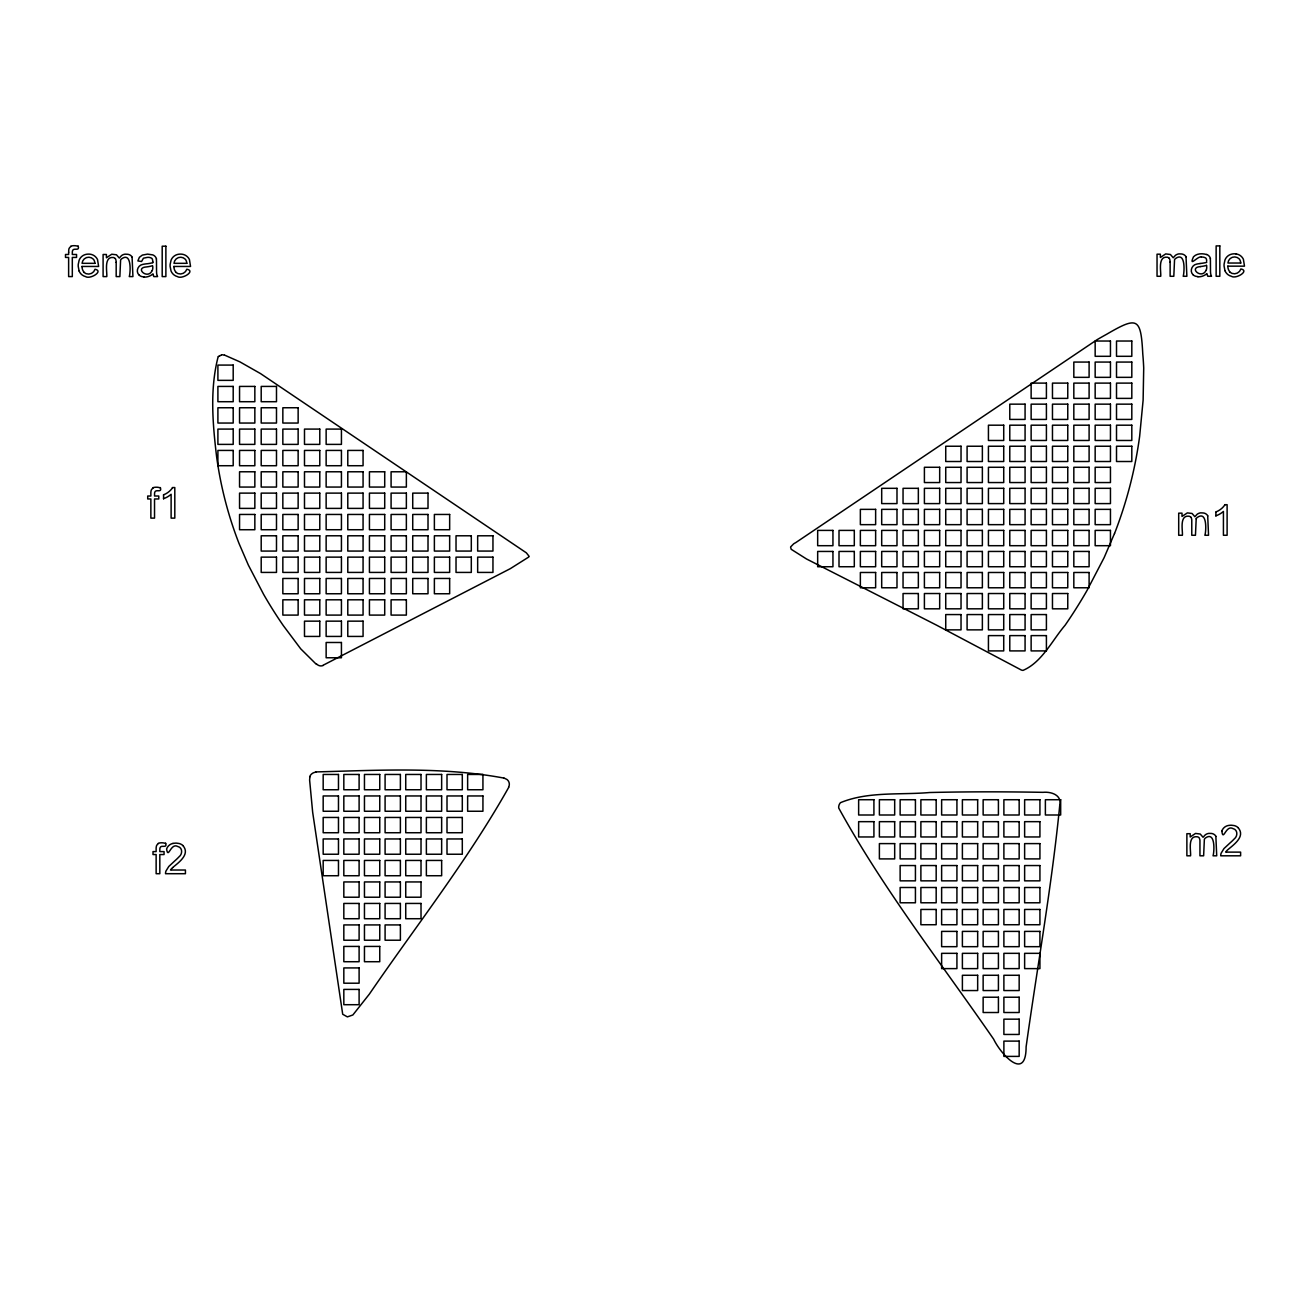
<?xml version="1.0" encoding="UTF-8"?>
<svg xmlns="http://www.w3.org/2000/svg" width="1310" height="1310" viewBox="0 0 1310 1310"><rect width="100%" height="100%" fill="white"/><g stroke="black" fill="none" stroke-linecap="round" stroke-linejoin="round"><path stroke-width="1.5" d="M152.795 261.738L152.779 262.589M78.174 246.034C79.975 251.897 73.393 247.05 72.492 250.865A6.681 6.681 0 0 0 72.328 252.502L72.312 254.484L76.553 254.484L76.553 257.431L72.312 257.431L72.312 276.59L68.628 276.59L68.628 257.431L65.5 257.431L65.5 254.484L68.628 254.484L68.628 252.159M160.393 487.566C162.211 493.461 155.628 488.548 154.711 492.396A6.681 6.681 0 0 0 154.547 494.034L154.531 496.015L158.772 496.015L158.772 498.963L154.531 498.963L154.531 518.121L150.863 518.121L150.863 498.963L147.719 498.963L147.719 496.015L150.863 496.015L150.863 493.69A11.02 11.02 0 0 1 151.223 490.202A4.847 4.847 0 0 1 153.139 488.073M165.682 843.149C167.5 849.044 160.917 844.131 160 847.979A6.681 6.681 0 0 0 159.836 849.617L159.82 851.598L164.061 851.598L164.061 854.546L159.82 854.546L159.82 873.704L156.136 873.704L156.136 854.546L153.008 854.546L153.008 851.598L156.136 851.598L156.136 849.273A11.02 11.02 0 0 1 156.512 845.785A4.847 4.847 0 0 1 158.412 843.656M1221.886 831.13C1223.147 842.101 1225.898 824.579 1232.89 828.575C1237.917 829.59 1237.885 836.255 1234.249 838.924A62.012 62.012 0 0 1 1230.008 842.969L1223.966 848.585L1221.149 853.187A6.943 6.943 0 0 0 1220.74 855.807L1240.619 855.807L1240.619 852.122L1225.669 852.122A13.919 13.919 0 0 1 1227.863 849.682C1233.856 844.606 1245.794 836.353 1238.081 827.658M218.099 356.893C209.747 389.348 212.662 423.572 216.576 456.437A380.309 380.309 0 0 0 239.026 543.47L248.343 565.052L263.556 594.249A440.209 440.209 0 0 0 283.287 625.574L300.727 648.843L316.447 664.432M1114.499 533.514L1104.133 557.634L1087.136 590.27A491.987 491.987 0 0 1 1065.079 625.279C1052.257 640.213 1041.941 662.336 1023.044 670.376A5.355 5.355 0 0 1 1021.243 669.983L936.453 625.099L806.534 558.993L791.174 549.283L790.569 546.99L793.696 543.797A18.7 18.7 0 0 1 795.596 542.717L1097.06 339.699A411.438 411.438 0 0 1 1106.59 334.296C1137.784 316.07 1140.879 317.724 1142.778 353.962A304.788 304.788 0 0 1 1143.712 368.028L1143.122 400.139L1139.651 436.246A425.062 425.062 0 0 1 1114.532 533.53M528.863 556.947L510.343 568.638L323.079 665.267M1196.194 518.776L1195.457 535.266L1191.772 535.266L1191.772 521.053A6.763 6.763 0 0 0 1190.986 517.286M508.788 787.228C467.998 859.786 416.236 925.597 369.322 994.159L352.865 1014.972L347.396 1016.887L342.712 1014.267L312.664 812.265L309.619 780.072A17.357 17.357 0 0 1 310.061 776.895M152.156 270.548C147.768 280.193 134.128 267.748 146.458 266.929A34.715 34.715 0 0 0 152.549 265.701L152.779 266.88A8.973 8.973 0 0 1 152.255 270.581M1206.101 270.253C1201.728 279.865 1188.055 267.486 1200.402 266.618M172.658 867.564C178.668 862.504 190.589 854.235 182.876 845.556M219.654 355.747L221.243 355.141M1206.477 265.34L1206.723 266.585A8.973 8.973 0 0 1 1206.199 270.286M315.906 771.917C378.148 770.329 442.371 766.514 503.957 778.091M172.953 843.444L174.901 843.165A15.573 15.573 0 0 1 176.49 843.132L178.979 843.476A8.597 8.597 0 0 1 182.892 845.539M1200.009 263.572L1198.486 263.769A19.437 19.437 0 0 0 1196.669 264.112C1191.789 264.833 1189.267 271.563 1193.23 274.904M1201.352 256.956C1197.799 255.777 1188.547 267.911 1193.476 256.825C1196.751 253.321 1202.367 253.256 1206.674 254.566M1240.816 263.032L1227.928 263.032A6.615 6.615 0 0 1 1239.342 259.003A7.287 7.287 0 0 1 1240.701 263.032M94.975 263.326L82.072 263.326A6.615 6.615 0 0 1 93.501 259.315A7.287 7.287 0 0 1 94.86 263.326M186.871 263.326L173.984 263.326A6.615 6.615 0 0 1 185.398 259.315A7.287 7.287 0 0 1 186.757 263.326M1227.748 266.159L1244.484 266.159L1243.403 259.364A9.317 9.317 0 0 0 1242.027 257.169A9.481 9.481 0 0 0 1236.034 253.911M81.891 266.454L98.627 266.454L97.546 259.675A9.317 9.317 0 0 0 96.17 257.481A9.481 9.481 0 0 0 90.177 254.206L89.113 254.124A13.116 13.116 0 0 0 87.442 254.173L86.378 254.304A9.628 9.628 0 0 0 81.073 257.153A9.694 9.694 0 0 0 79.124 260.297L78.256 264.374A19.666 19.666 0 0 0 78.223 266.372L79.108 270.957M173.804 266.454L190.54 266.454L189.459 259.675A9.317 9.317 0 0 0 188.083 257.481A9.481 9.481 0 0 0 182.09 254.206L181.026 254.124A13.116 13.116 0 0 0 179.355 254.173L178.275 254.304A9.628 9.628 0 0 0 172.986 257.153A9.694 9.694 0 0 0 171.037 260.297L170.153 264.374A19.666 19.666 0 0 0 170.12 266.372L171.02 270.957A9.383 9.383 0 0 0 177.309 276.557C182.057 279.767 196.123 270.924 186.822 269.221A6.894 6.894 0 0 1 175.655 272.234M172.429 487.549L174.803 487.549L174.803 518.121L171.119 518.121L171.119 494.296A23.564 23.564 0 0 1 163.537 498.701M1224.735 504.694L1227.11 504.694L1227.11 535.266L1223.425 535.266L1223.425 511.44A23.564 23.564 0 0 1 1215.844 515.845M1197.946 276.623L1195.965 276.312A6.599 6.599 0 0 1 1193.213 274.92M144.002 276.934L142.02 276.623A6.599 6.599 0 0 1 139.269 275.215M1236.018 253.927L1234.97 253.829A13.116 13.116 0 0 0 1233.299 253.862L1232.219 254.009A9.628 9.628 0 0 0 1226.93 256.858A9.694 9.694 0 0 0 1224.981 260.002L1224.097 264.08A19.666 19.666 0 0 0 1224.064 266.077L1224.965 270.662M224.567 355.108L239.877 361.855L260.559 373.612L526.342 552.82L529.027 556.193M139.286 275.198C135.307 271.858 137.845 265.144 142.724 264.423A19.437 19.437 0 0 1 144.559 264.08L146.065 263.867A39.677 39.677 0 0 0 152.811 262.688M1186.041 256.956L1186.876 276.279L1183.192 276.279C1184.256 273.43 1186.123 250.718 1175.348 258.659A4.356 4.356 0 0 0 1174.546 259.806L1173.809 276.279L1170.125 276.279L1170.125 262.082M1207.705 515.927L1208.54 535.266L1204.856 535.266C1206.101 532.384 1207.673 509.705 1197.013 517.646A4.356 4.356 0 0 0 1196.194 518.776M1215.876 836.468L1216.712 855.807L1213.027 855.807C1214.223 852.908 1215.86 830.262 1205.184 838.187A4.356 4.356 0 0 0 1204.365 839.333L1203.628 855.807L1199.944 855.807L1199.944 841.593A6.763 6.763 0 0 0 1199.158 837.827A3.16 3.16 0 0 0 1196.996 836.762C1187.286 835.583 1191.117 851.729 1190.561 855.807L1186.876 855.807L1186.876 833.7L1190.184 833.7L1190.184 837.008L1195.522 833.438L1200.238 834.028L1203.055 837.27L1205.249 834.879A7.385 7.385 0 0 1 1208.868 833.389L1211.439 833.455A5.895 5.895 0 0 1 1215.991 836.402M132.097 257.251L132.932 276.59L129.248 276.59C130.41 273.741 132.13 251.012 121.404 258.971A4.356 4.356 0 0 0 120.602 260.101L119.865 276.59L116.181 276.59L116.181 262.377M1215.876 512.325L1215.876 515.943M163.57 495.18L163.57 498.799M1221.788 831.097A8.613 8.613 0 0 1 1228.141 825.513L1230.09 825.267A15.573 15.573 0 0 1 1231.695 825.251L1234.167 825.578A8.597 8.597 0 0 1 1238.097 827.642M1186.156 256.891A5.895 5.895 0 0 0 1181.604 253.976L1179.033 253.878A7.385 7.385 0 0 0 1175.414 255.352L1173.236 257.759L1170.419 254.5L1165.703 253.911L1160.365 257.481L1160.365 254.189L1157.041 254.189L1157.041 276.279L1160.726 276.279C1161.266 272.185 1157.467 256.105 1167.177 257.202A3.16 3.16 0 0 1 1169.24 258.348M1169.322 258.299A6.763 6.763 0 0 1 1170.01 262.065M1197.946 276.836A12.871 12.871 0 0 0 1206.952 273.561A7.09 7.09 0 0 0 1207.836 276.295L1211.537 276.279A9.154 9.154 0 0 1 1210.686 273.741A7.614 7.614 0 0 1 1210.604 273.151A31.473 31.473 0 0 1 1210.489 271.219L1210.424 261.001A17.095 17.095 0 0 0 1210.26 258.725M1206.739 262.377A39.677 39.677 0 0 1 1200.009 263.474M1206.608 261.312A4.405 4.405 0 0 0 1205.822 258.086A7.041 7.041 0 0 0 1201.368 257.087M1206.723 254.451A6.173 6.173 0 0 1 1210.473 258.659M1206.494 265.406A34.715 34.715 0 0 1 1200.402 266.552M1229.599 271.94A6.894 6.894 0 0 0 1240.881 268.959C1249.937 270.712 1235.952 279.472 1231.269 276.246A9.383 9.383 0 0 1 1224.932 270.679M1229.746 271.743A8.482 8.482 0 0 1 1227.863 266.159M158.297 843.247A12.396 12.396 0 0 1 165.584 843.427M172.953 843.411A8.613 8.613 0 0 0 166.599 848.978C168.22 859.851 170.627 842.477 177.701 846.473C182.712 847.472 182.696 854.136 179.044 856.805A62.012 62.012 0 0 1 174.82 860.866L168.777 866.483L165.961 871.068A6.943 6.943 0 0 0 165.535 873.704L185.43 873.704L185.43 870.02L170.48 870.02A13.919 13.919 0 0 1 172.674 867.58M68.71 252.159A11.02 11.02 0 0 1 69.004 248.687A4.847 4.847 0 0 1 70.904 246.542M70.789 246.133A12.396 12.396 0 0 1 78.076 246.313M83.742 272.234A6.894 6.894 0 0 0 95.04 269.254C104.096 271.023 90.112 279.767 85.412 276.541A9.383 9.383 0 0 1 79.075 270.974M83.906 272.038A8.482 8.482 0 0 1 82.022 266.454M132.212 257.186A5.895 5.895 0 0 0 127.659 254.287L125.089 254.173A7.385 7.385 0 0 0 121.47 255.647L119.292 258.054L116.475 254.795L111.759 254.222L106.421 257.792L106.421 254.484L103.097 254.484L103.097 276.59L106.781 276.59C107.322 272.48 103.523 256.4 113.233 257.513A3.16 3.16 0 0 1 115.296 258.643M115.395 258.61A6.763 6.763 0 0 1 116.066 262.36M144.002 277.13A12.871 12.871 0 0 0 153.008 273.856A7.09 7.09 0 0 0 153.892 276.606L157.593 276.59A9.154 9.154 0 0 1 156.742 274.052A7.614 7.614 0 0 1 156.66 273.462A31.473 31.473 0 0 1 156.545 271.53L156.48 261.296A17.095 17.095 0 0 0 156.316 259.02M152.664 261.607A4.405 4.405 0 0 0 151.878 258.381A7.041 7.041 0 0 0 147.424 257.382L143.445 258.185L141.562 261.492L137.877 260.936L139.384 257.317L142.332 255.106L147.539 254.124L152.73 254.877A6.173 6.173 0 0 1 156.529 258.971M175.802 272.038A8.482 8.482 0 0 1 173.919 266.454M1224.915 504.808A18.864 18.864 0 0 1 1215.745 511.997M1207.804 515.862A5.895 5.895 0 0 0 1203.251 512.963L1200.68 512.849A7.385 7.385 0 0 0 1197.078 514.322L1194.884 516.73L1192.067 513.471L1187.351 512.898L1182.013 516.451L1182.013 513.16L1178.705 513.16L1178.705 535.266L1182.39 535.266C1182.914 531.156 1179.131 515.076 1188.825 516.189A3.16 3.16 0 0 1 1190.888 517.319M172.609 487.664A18.864 18.864 0 0 1 163.439 494.852M153.008 487.664A12.396 12.396 0 0 1 160.295 487.844M508.608 787.146A6.042 6.042 0 0 0 507.199 779.646L506.757 779.417A14.23 14.23 0 0 0 503.941 778.124M309.635 776.732A7.418 7.418 0 0 1 315.923 772.147M323.144 665.513A5.731 5.731 0 0 1 316.791 664.121M218.344 356.5A2.26 2.26 0 0 1 219.671 355.976M221.619 354.83A4.519 4.519 0 0 1 224.436 355.337M1059.741 805.355C1051.766 886.215 1037.323 966.403 1026.107 1046.87C1026.074 1082.207 1000.824 1054.222 993.651 1039.19C941.022 962.981 883.366 889.277 838.728 808.041A6.583 6.583 0 0 1 838.957 805.421L839.153 804.848A7.418 7.418 0 0 1 840.463 802.686C868.186 791.207 900.183 795.105 929.658 792.517C967.419 791.633 1005.196 791.666 1042.94 792.337C1051.079 791.518 1062.148 794.924 1059.741 805.355M1219.823 245.903L1216.138 245.903L1216.138 276.279L1219.823 276.279L1219.823 245.903M165.879 246.198L162.194 246.198L162.194 276.59L165.879 276.59L165.879 246.198M1110.454 341.026L1095.16 341.026L1095.16 356.304L1110.454 356.304L1110.454 341.026M1131.807 341.026L1116.513 341.026L1116.513 356.304L1131.807 356.304L1131.807 341.026M1089.101 362.068L1073.823 362.068L1073.823 377.345L1089.101 377.345L1089.101 362.068M1110.454 362.068L1095.16 362.068L1095.16 377.345L1110.454 377.345L1110.454 362.068M1131.807 362.068L1116.513 362.068L1116.513 377.345L1131.807 377.345L1131.807 362.068M233.196 365.081L217.902 365.081L217.902 380.358L233.196 380.358L233.196 365.081M1046.412 383.11L1031.134 383.11L1031.134 398.387L1046.412 398.387L1046.412 383.11M1067.765 383.11L1052.47 383.11L1052.47 398.387L1067.765 398.387L1067.765 383.11M1089.101 383.11L1073.823 383.11L1073.823 398.387L1089.101 398.387L1089.101 383.11M1110.454 383.11L1095.16 383.11L1095.16 398.387L1110.454 398.387L1110.454 383.11M1131.807 383.11L1116.513 383.11L1116.513 398.387L1131.807 398.387L1131.807 383.11M233.196 386.417L217.902 386.417L217.902 401.712L233.196 401.712L233.196 386.417M254.844 386.417L239.55 386.417L239.55 401.712L254.844 401.712L254.844 386.417M276.492 386.417L261.198 386.417L261.198 401.712L276.492 401.712L276.492 386.417M1025.075 404.151L1009.781 404.151L1009.781 419.429L1025.075 419.429L1025.075 404.151M1046.412 404.151L1031.134 404.151L1031.134 419.429L1046.412 419.429L1046.412 404.151M1067.765 404.151L1052.47 404.151L1052.47 419.429L1067.765 419.429L1067.765 404.151M1089.101 404.151L1073.823 404.151L1073.823 419.429L1089.101 419.429L1089.101 404.151M1110.454 404.151L1095.16 404.151L1095.16 419.429L1110.454 419.429L1110.454 404.151M1131.807 404.151L1116.513 404.151L1116.513 419.429L1131.807 419.429L1131.807 404.151M233.196 407.754L217.902 407.754L217.902 423.048L233.196 423.048L233.196 407.754M254.844 407.754L239.55 407.754L239.55 423.048L254.844 423.048L254.844 407.754M276.492 407.754L261.198 407.754L261.198 423.048L276.492 423.048L276.492 407.754M298.14 407.754L282.845 407.754L282.845 423.048L298.14 423.048L298.14 407.754M1003.722 425.193L988.428 425.193L988.428 440.471L1003.722 440.471L1003.722 425.193M1025.075 425.193L1009.781 425.193L1009.781 440.471L1025.075 440.471L1025.075 425.193M1046.412 425.193L1031.134 425.193L1031.134 440.471L1046.412 440.471L1046.412 425.193M1067.765 425.193L1052.47 425.193L1052.47 440.471L1067.765 440.471L1067.765 425.193M1089.101 425.193L1073.823 425.193L1073.823 440.471L1089.101 440.471L1089.101 425.193M1110.454 425.193L1095.16 425.193L1095.16 440.471L1110.454 440.471L1110.454 425.193M1131.807 425.193L1116.513 425.193L1116.513 440.471L1131.807 440.471L1131.807 425.193M233.196 429.091L217.902 429.091L217.902 444.385L233.196 444.385L233.196 429.091M254.844 429.091L239.55 429.091L239.55 444.385L254.844 444.385L254.844 429.091M276.492 429.091L261.198 429.091L261.198 444.385L276.492 444.385L276.492 429.091M298.14 429.091L282.845 429.091L282.845 444.385L298.14 444.385L298.14 429.091M319.787 429.091L304.493 429.091L304.493 444.385L319.787 444.385L319.787 429.091M341.435 429.091L326.141 429.091L326.141 444.385L341.435 444.385L341.435 429.091M961.032 446.235L945.738 446.235L945.738 461.513L961.032 461.513L961.032 446.235M982.369 446.235L967.091 446.235L967.091 461.513L982.369 461.513L982.369 446.235M1003.722 446.235L988.428 446.235L988.428 461.513L1003.722 461.513L1003.722 446.235M1025.075 446.235L1009.781 446.235L1009.781 461.513L1025.075 461.513L1025.075 446.235M1046.412 446.235L1031.134 446.235L1031.134 461.513L1046.412 461.513L1046.412 446.235M1067.765 446.235L1052.47 446.235L1052.47 461.513L1067.765 461.513L1067.765 446.235M1089.101 446.235L1073.823 446.235L1073.823 461.513L1089.101 461.513L1089.101 446.235M1110.454 446.235L1095.16 446.235L1095.16 461.513L1110.454 461.513L1110.454 446.235M1131.807 446.235L1116.513 446.235L1116.513 461.513L1131.807 461.513L1131.807 446.235M233.196 450.427L217.902 450.427L217.902 465.721L233.196 465.721L233.196 450.427M254.844 450.427L239.55 450.427L239.55 465.721L254.844 465.721L254.844 450.427M276.492 450.427L261.198 450.427L261.198 465.721L276.492 465.721L276.492 450.427M298.14 450.427L282.845 450.427L282.845 465.721L298.14 465.721L298.14 450.427M319.787 450.427L304.493 450.427L304.493 465.721L319.787 465.721L319.787 450.427M341.435 450.427L326.141 450.427L326.141 465.721L341.435 465.721L341.435 450.427M363.066 450.427L347.789 450.427L347.789 465.721L363.066 465.721L363.066 450.427M939.679 467.277L924.401 467.277L924.401 482.555L939.679 482.555L939.679 467.277M961.032 467.277L945.738 467.277L945.738 482.555L961.032 482.555L961.032 467.277M982.369 467.277L967.091 467.277L967.091 482.555L982.369 482.555L982.369 467.277M1003.722 467.277L988.428 467.277L988.428 482.555L1003.722 482.555L1003.722 467.277M1025.075 467.277L1009.781 467.277L1009.781 482.555L1025.075 482.555L1025.075 467.277M1046.412 467.277L1031.134 467.277L1031.134 482.555L1046.412 482.555L1046.412 467.277M1067.765 467.277L1052.47 467.277L1052.47 482.555L1067.765 482.555L1067.765 467.277M1089.101 467.277L1073.823 467.277L1073.823 482.555L1089.101 482.555L1089.101 467.277M1110.454 467.277L1095.16 467.277L1095.16 482.555L1110.454 482.555L1110.454 467.277M254.844 471.78L239.55 471.78L239.55 487.058L254.844 487.058L254.844 471.78M276.492 471.78L261.198 471.78L261.198 487.058L276.492 487.058L276.492 471.78M298.14 471.78L282.845 471.78L282.845 487.058L298.14 487.058L298.14 471.78M319.787 471.78L304.493 471.78L304.493 487.058L319.787 487.058L319.787 471.78M341.435 471.78L326.141 471.78L326.141 487.058L341.435 487.058L341.435 471.78M363.066 471.78L347.789 471.78L347.789 487.058L363.066 487.058L363.066 471.78M384.714 471.78L369.436 471.78L369.436 487.058L384.714 487.058L384.714 471.78M406.362 471.78L391.084 471.78L391.084 487.058L406.362 487.058L406.362 471.78M896.99 488.319L881.696 488.319L881.696 503.597L896.99 503.597L896.99 488.319M918.343 488.319L903.048 488.319L903.048 503.597L918.343 503.597L918.343 488.319M939.679 488.319L924.401 488.319L924.401 503.597L939.679 503.597L939.679 488.319M961.032 488.319L945.738 488.319L945.738 503.597L961.032 503.597L961.032 488.319M982.369 488.319L967.091 488.319L967.091 503.597L982.369 503.597L982.369 488.319M1003.722 488.319L988.428 488.319L988.428 503.597L1003.722 503.597L1003.722 488.319M1025.075 488.319L1009.781 488.319L1009.781 503.597L1025.075 503.597L1025.075 488.319M1046.412 488.319L1031.134 488.319L1031.134 503.597L1046.412 503.597L1046.412 488.319M1067.765 488.319L1052.47 488.319L1052.47 503.597L1067.765 503.597L1067.765 488.319M1089.101 488.319L1073.823 488.319L1073.823 503.597L1089.101 503.597L1089.101 488.319M1110.454 488.319L1095.16 488.319L1095.16 503.597L1110.454 503.597L1110.454 488.319M254.844 493.117L239.55 493.117L239.55 508.395L254.844 508.395L254.844 493.117M276.492 493.117L261.198 493.117L261.198 508.395L276.492 508.395L276.492 493.117M298.14 493.117L282.845 493.117L282.845 508.395L298.14 508.395L298.14 493.117M319.787 493.117L304.493 493.117L304.493 508.395L319.787 508.395L319.787 493.117M341.435 493.117L326.141 493.117L326.141 508.395L341.435 508.395L341.435 493.117M363.066 493.117L347.789 493.117L347.789 508.395L363.066 508.395L363.066 493.117M384.714 493.117L369.436 493.117L369.436 508.395L384.714 508.395L384.714 493.117M406.362 493.117L391.084 493.117L391.084 508.395L406.362 508.395L406.362 493.117M428.01 493.117L412.732 493.117L412.732 508.395L428.01 508.395L428.01 493.117M875.637 509.361L860.359 509.361L860.359 524.655L875.637 524.655L875.637 509.361M896.99 509.361L881.696 509.361L881.696 524.655L896.99 524.655L896.99 509.361M918.343 509.361L903.048 509.361L903.048 524.655L918.343 524.655L918.343 509.361M939.679 509.361L924.401 509.361L924.401 524.655L939.679 524.655L939.679 509.361M961.032 509.361L945.738 509.361L945.738 524.655L961.032 524.655L961.032 509.361M982.369 509.361L967.091 509.361L967.091 524.655L982.369 524.655L982.369 509.361M1003.722 509.361L988.428 509.361L988.428 524.655L1003.722 524.655L1003.722 509.361M1025.075 509.361L1009.781 509.361L1009.781 524.655L1025.075 524.655L1025.075 509.361M1046.412 509.361L1031.134 509.361L1031.134 524.655L1046.412 524.655L1046.412 509.361M1067.765 509.361L1052.47 509.361L1052.47 524.655L1067.765 524.655L1067.765 509.361M1089.101 509.361L1073.823 509.361L1073.823 524.655L1089.101 524.655L1089.101 509.361M1110.454 509.361L1095.16 509.361L1095.16 524.655L1110.454 524.655L1110.454 509.361M254.844 514.453L239.55 514.453L239.55 529.731L254.844 529.731L254.844 514.453M276.492 514.453L261.198 514.453L261.198 529.731L276.492 529.731L276.492 514.453M298.14 514.453L282.845 514.453L282.845 529.731L298.14 529.731L298.14 514.453M319.787 514.453L304.493 514.453L304.493 529.731L319.787 529.731L319.787 514.453M341.435 514.453L326.141 514.453L326.141 529.731L341.435 529.731L341.435 514.453M363.066 514.453L347.789 514.453L347.789 529.731L363.066 529.731L363.066 514.453M384.714 514.453L369.436 514.453L369.436 529.731L384.714 529.731L384.714 514.453M406.362 514.453L391.084 514.453L391.084 529.731L406.362 529.731L406.362 514.453M428.01 514.453L412.732 514.453L412.732 529.731L428.01 529.731L428.01 514.453M449.658 514.453L434.38 514.453L434.38 529.731L449.658 529.731L449.658 514.453M832.947 530.403L817.669 530.403L817.669 545.697L832.947 545.697L832.947 530.403M854.3 530.403L839.006 530.403L839.006 545.697L854.3 545.697L854.3 530.403M875.637 530.403L860.359 530.403L860.359 545.697L875.637 545.697L875.637 530.403M896.99 530.403L881.696 530.403L881.696 545.697L896.99 545.697L896.99 530.403M918.343 530.403L903.048 530.403L903.048 545.697L918.343 545.697L918.343 530.403M939.679 530.403L924.401 530.403L924.401 545.697L939.679 545.697L939.679 530.403M961.032 530.403L945.738 530.403L945.738 545.697L961.032 545.697L961.032 530.403M982.369 530.403L967.091 530.403L967.091 545.697L982.369 545.697L982.369 530.403M1003.722 530.403L988.428 530.403L988.428 545.697L1003.722 545.697L1003.722 530.403M1025.075 530.403L1009.781 530.403L1009.781 545.697L1025.075 545.697L1025.075 530.403M1046.412 530.403L1031.134 530.403L1031.134 545.697L1046.412 545.697L1046.412 530.403M1067.765 530.403L1052.47 530.403L1052.47 545.697L1067.765 545.697L1067.765 530.403M1089.101 530.403L1073.823 530.403L1073.823 545.697L1089.101 545.697L1089.101 530.403M1110.454 530.403L1095.16 530.403L1095.16 545.697L1110.454 545.697L1110.454 530.403M276.492 535.79L261.198 535.79L261.198 551.068L276.492 551.068L276.492 535.79M298.14 535.79L282.845 535.79L282.845 551.068L298.14 551.068L298.14 535.79M319.787 535.79L304.493 535.79L304.493 551.068L319.787 551.068L319.787 535.79M341.435 535.79L326.141 535.79L326.141 551.068L341.435 551.068L341.435 535.79M363.066 535.79L347.789 535.79L347.789 551.068L363.066 551.068L363.066 535.79M384.714 535.79L369.436 535.79L369.436 551.068L384.714 551.068L384.714 535.79M406.362 535.79L391.084 535.79L391.084 551.068L406.362 551.068L406.362 535.79M428.01 535.79L412.732 535.79L412.732 551.068L428.01 551.068L428.01 535.79M449.658 535.79L434.38 535.79L434.38 551.068L449.658 551.068L449.658 535.79M471.305 535.79L456.027 535.79L456.027 551.068L471.305 551.068L471.305 535.79M492.953 535.79L477.659 535.79L477.659 551.068L492.953 551.068L492.953 535.79M832.947 551.444L817.669 551.444L817.669 566.739L832.947 566.739L832.947 551.444M854.3 551.444L839.006 551.444L839.006 566.739L854.3 566.739L854.3 551.444M875.637 551.444L860.359 551.444L860.359 566.739L875.637 566.739L875.637 551.444M896.99 551.444L881.696 551.444L881.696 566.739L896.99 566.739L896.99 551.444M918.343 551.444L903.048 551.444L903.048 566.739L918.343 566.739L918.343 551.444M939.679 551.444L924.401 551.444L924.401 566.739L939.679 566.739L939.679 551.444M961.032 551.444L945.738 551.444L945.738 566.739L961.032 566.739L961.032 551.444M982.369 551.444L967.091 551.444L967.091 566.739L982.369 566.739L982.369 551.444M1003.722 551.444L988.428 551.444L988.428 566.739L1003.722 566.739L1003.722 551.444M1025.075 551.444L1009.781 551.444L1009.781 566.739L1025.075 566.739L1025.075 551.444M1046.412 551.444L1031.134 551.444L1031.134 566.739L1046.412 566.739L1046.412 551.444M1067.765 551.444L1052.47 551.444L1052.47 566.739L1067.765 566.739L1067.765 551.444M1089.101 551.444L1073.823 551.444L1073.823 566.739L1089.101 566.739L1089.101 551.444M276.492 557.127L261.198 557.127L261.198 572.421L276.492 572.421L276.492 557.127M298.14 557.127L282.845 557.127L282.845 572.421L298.14 572.421L298.14 557.127M319.787 557.127L304.493 557.127L304.493 572.421L319.787 572.421L319.787 557.127M341.435 557.127L326.141 557.127L326.141 572.421L341.435 572.421L341.435 557.127M363.066 557.127L347.789 557.127L347.789 572.421L363.066 572.421L363.066 557.127M384.714 557.127L369.436 557.127L369.436 572.421L384.714 572.421L384.714 557.127M406.362 557.127L391.084 557.127L391.084 572.421L406.362 572.421L406.362 557.127M428.01 557.127L412.732 557.127L412.732 572.421L428.01 572.421L428.01 557.127M449.658 557.127L434.38 557.127L434.38 572.421L449.658 572.421L449.658 557.127M471.305 557.127L456.027 557.127L456.027 572.421L471.305 572.421L471.305 557.127M492.953 557.127L477.659 557.127L477.659 572.421L492.953 572.421L492.953 557.127M875.637 572.486L860.359 572.486L860.359 587.781L875.637 587.781L875.637 572.486M896.99 572.486L881.696 572.486L881.696 587.781L896.99 587.781L896.99 572.486M918.343 572.486L903.048 572.486L903.048 587.781L918.343 587.781L918.343 572.486M939.679 572.486L924.401 572.486L924.401 587.781L939.679 587.781L939.679 572.486M961.032 572.486L945.738 572.486L945.738 587.781L961.032 587.781L961.032 572.486M982.369 572.486L967.091 572.486L967.091 587.781L982.369 587.781L982.369 572.486M1003.722 572.486L988.428 572.486L988.428 587.781L1003.722 587.781L1003.722 572.486M1025.075 572.486L1009.781 572.486L1009.781 587.781L1025.075 587.781L1025.075 572.486M1046.412 572.486L1031.134 572.486L1031.134 587.781L1046.412 587.781L1046.412 572.486M1067.765 572.486L1052.47 572.486L1052.47 587.781L1067.765 587.781L1067.765 572.486M1089.101 572.486L1073.823 572.486L1073.823 587.781L1089.101 587.781L1089.101 572.486M298.14 578.463L282.845 578.463L282.845 593.758L298.14 593.758L298.14 578.463M319.787 578.463L304.493 578.463L304.493 593.758L319.787 593.758L319.787 578.463M341.435 578.463L326.141 578.463L326.141 593.758L341.435 593.758L341.435 578.463M363.066 578.463L347.789 578.463L347.789 593.758L363.066 593.758L363.066 578.463M384.714 578.463L369.436 578.463L369.436 593.758L384.714 593.758L384.714 578.463M406.362 578.463L391.084 578.463L391.084 593.758L406.362 593.758L406.362 578.463M428.01 578.463L412.732 578.463L412.732 593.758L428.01 593.758L428.01 578.463M449.658 578.463L434.38 578.463L434.38 593.758L449.658 593.758L449.658 578.463M918.343 593.528L903.048 593.528L903.048 608.822L918.343 608.822L918.343 593.528M939.679 593.528L924.401 593.528L924.401 608.822L939.679 608.822L939.679 593.528M961.032 593.528L945.738 593.528L945.738 608.822L961.032 608.822L961.032 593.528M982.369 593.528L967.091 593.528L967.091 608.822L982.369 608.822L982.369 593.528M1003.722 593.528L988.428 593.528L988.428 608.822L1003.722 608.822L1003.722 593.528M1025.075 593.528L1009.781 593.528L1009.781 608.822L1025.075 608.822L1025.075 593.528M1046.412 593.528L1031.134 593.528L1031.134 608.822L1046.412 608.822L1046.412 593.528M1067.765 593.528L1052.47 593.528L1052.47 608.822L1067.765 608.822L1067.765 593.528M298.14 599.8L282.845 599.8L282.845 615.094L298.14 615.094L298.14 599.8M319.787 599.8L304.493 599.8L304.493 615.094L319.787 615.094L319.787 599.8M341.435 599.8L326.141 599.8L326.141 615.094L341.435 615.094L341.435 599.8M363.066 599.8L347.789 599.8L347.789 615.094L363.066 615.094L363.066 599.8M384.714 599.8L369.436 599.8L369.436 615.094L384.714 615.094L384.714 599.8M406.362 599.8L391.084 599.8L391.084 615.094L406.362 615.094L406.362 599.8M961.032 614.57L945.738 614.57L945.738 629.864L961.032 629.864L961.032 614.57M982.369 614.57L967.091 614.57L967.091 629.864L982.369 629.864L982.369 614.57M1003.722 614.57L988.428 614.57L988.428 629.864L1003.722 629.864L1003.722 614.57M1025.075 614.57L1009.781 614.57L1009.781 629.864L1025.075 629.864L1025.075 614.57M1046.412 614.57L1031.134 614.57L1031.134 629.864L1046.412 629.864L1046.412 614.57M319.787 621.153L304.493 621.153L304.493 636.431L319.787 636.431L319.787 621.153M341.435 621.153L326.141 621.153L326.141 636.431L341.435 636.431L341.435 621.153M363.066 621.153L347.789 621.153L347.789 636.431L363.066 636.431L363.066 621.153M1003.722 635.612L988.428 635.612L988.428 650.906L1003.722 650.906L1003.722 635.612M1025.075 635.612L1009.781 635.612L1009.781 650.906L1025.075 650.906L1025.075 635.612M1046.412 635.612L1031.134 635.612L1031.134 650.906L1046.412 650.906L1046.412 635.612M341.435 642.49L326.141 642.49L326.141 657.767L341.435 657.767L341.435 642.49M338.471 774.456L323.177 774.456L323.177 789.75L338.471 789.75L338.471 774.456M359.104 774.456L343.826 774.456L343.826 789.75L359.104 789.75L359.104 774.456M379.753 774.456L364.458 774.456L364.458 789.75L379.753 789.75L379.753 774.456M400.385 774.456L385.091 774.456L385.091 789.75L400.385 789.75L400.385 774.456M421.018 774.456L405.74 774.456L405.74 789.75L421.018 789.75L421.018 774.456M441.65 774.456L426.372 774.456L426.372 789.75L441.65 789.75L441.65 774.456M462.299 774.456L447.005 774.456L447.005 789.75L462.299 789.75L462.299 774.456M482.932 774.456L467.637 774.456L467.637 789.75L482.932 789.75L482.932 774.456M338.471 795.956L323.177 795.956L323.177 811.25L338.471 811.25L338.471 795.956M359.104 795.956L343.826 795.956L343.826 811.25L359.104 811.25L359.104 795.956M379.753 795.956L364.458 795.956L364.458 811.25L379.753 811.25L379.753 795.956M400.385 795.956L385.091 795.956L385.091 811.25L400.385 811.25L400.385 795.956M421.018 795.956L405.74 795.956L405.74 811.25L421.018 811.25L421.018 795.956M441.65 795.956L426.372 795.956L426.372 811.25L441.65 811.25L441.65 795.956M462.299 795.956L447.005 795.956L447.005 811.25L462.299 811.25L462.299 795.956M482.932 795.956L467.637 795.956L467.637 811.25L482.932 811.25L482.932 795.956M873.917 799.722L858.639 799.722L858.639 815L873.917 815L873.917 799.722M894.681 799.722L879.387 799.722L879.387 815L894.681 815L894.681 799.722M915.428 799.722L900.134 799.722L900.134 815L915.428 815L915.428 799.722M936.175 799.722L920.881 799.722L920.881 815L936.175 815L936.175 799.722M956.922 799.722L941.628 799.722L941.628 815L956.922 815L956.922 799.722M977.669 799.722L962.392 799.722L962.392 815L977.669 815L977.669 799.722M998.417 799.722L983.139 799.722L983.139 815L998.417 815L998.417 799.722M1019.164 799.722L1003.886 799.722L1003.886 815L1019.164 815L1019.164 799.722M1039.927 799.722L1024.633 799.722L1024.633 815L1039.927 815L1039.927 799.722M1060.674 799.722L1045.38 799.722L1045.38 815L1060.674 815L1060.674 799.722M338.471 817.456L323.177 817.456L323.177 832.734L338.471 832.734L338.471 817.456M359.104 817.456L343.826 817.456L343.826 832.734L359.104 832.734L359.104 817.456M379.753 817.456L364.458 817.456L364.458 832.734L379.753 832.734L379.753 817.456M400.385 817.456L385.091 817.456L385.091 832.734L400.385 832.734L400.385 817.456M421.018 817.456L405.74 817.456L405.74 832.734L421.018 832.734L421.018 817.456M441.65 817.456L426.372 817.456L426.372 832.734L441.65 832.734L441.65 817.456M462.299 817.456L447.005 817.456L447.005 832.734L462.299 832.734L462.299 817.456M873.917 821.665L858.639 821.665L858.639 836.959L873.917 836.959L873.917 821.665M894.681 821.665L879.387 821.665L879.387 836.959L894.681 836.959L894.681 821.665M915.428 821.665L900.134 821.665L900.134 836.959L915.428 836.959L915.428 821.665M936.175 821.665L920.881 821.665L920.881 836.959L936.175 836.959L936.175 821.665M956.922 821.665L941.628 821.665L941.628 836.959L956.922 836.959L956.922 821.665M977.669 821.665L962.392 821.665L962.392 836.959L977.669 836.959L977.669 821.665M998.417 821.665L983.139 821.665L983.139 836.959L998.417 836.959L998.417 821.665M1019.164 821.665L1003.886 821.665L1003.886 836.959L1019.164 836.959L1019.164 821.665M1039.927 821.665L1024.633 821.665L1024.633 836.959L1039.927 836.959L1039.927 821.665M338.471 838.957L323.177 838.957L323.177 854.235L338.471 854.235L338.471 838.957M359.104 838.957L343.826 838.957L343.826 854.235L359.104 854.235L359.104 838.957M379.753 838.957L364.458 838.957L364.458 854.235L379.753 854.235L379.753 838.957M400.385 838.957L385.091 838.957L385.091 854.235L400.385 854.235L400.385 838.957M421.018 838.957L405.74 838.957L405.74 854.235L421.018 854.235L421.018 838.957M441.65 838.957L426.372 838.957L426.372 854.235L441.65 854.235L441.65 838.957M462.299 838.957L447.005 838.957L447.005 854.235L462.299 854.235L462.299 838.957M894.681 843.607L879.387 843.607L879.387 858.901L894.681 858.901L894.681 843.607M915.428 843.607L900.134 843.607L900.134 858.901L915.428 858.901L915.428 843.607M936.175 843.607L920.881 843.607L920.881 858.901L936.175 858.901L936.175 843.607M956.922 843.607L941.628 843.607L941.628 858.901L956.922 858.901L956.922 843.607M977.669 843.607L962.392 843.607L962.392 858.901L977.669 858.901L977.669 843.607M998.417 843.607L983.139 843.607L983.139 858.901L998.417 858.901L998.417 843.607M1019.164 843.607L1003.886 843.607L1003.886 858.901L1019.164 858.901L1019.164 843.607M1039.927 843.607L1024.633 843.607L1024.633 858.901L1039.927 858.901L1039.927 843.607M338.471 860.441L323.177 860.441L323.177 875.735L338.471 875.735L338.471 860.441M359.104 860.441L343.826 860.441L343.826 875.735L359.104 875.735L359.104 860.441M379.753 860.441L364.458 860.441L364.458 875.735L379.753 875.735L379.753 860.441M400.385 860.441L385.091 860.441L385.091 875.735L400.385 875.735L400.385 860.441M421.018 860.441L405.74 860.441L405.74 875.735L421.018 875.735L421.018 860.441M441.65 860.441L426.372 860.441L426.372 875.735L441.65 875.735L441.65 860.441M915.428 865.55L900.134 865.55L900.134 880.844L915.428 880.844L915.428 865.55M936.175 865.55L920.881 865.55L920.881 880.844L936.175 880.844L936.175 865.55M956.922 865.55L941.628 865.55L941.628 880.844L956.922 880.844L956.922 865.55M977.669 865.55L962.392 865.55L962.392 880.844L977.669 880.844L977.669 865.55M998.417 865.55L983.139 865.55L983.139 880.844L998.417 880.844L998.417 865.55M1019.164 865.55L1003.886 865.55L1003.886 880.844L1019.164 880.844L1019.164 865.55M1039.927 865.55L1024.633 865.55L1024.633 880.844L1039.927 880.844L1039.927 865.55M359.104 881.941L343.826 881.941L343.826 897.219L359.104 897.219L359.104 881.941M379.753 881.941L364.458 881.941L364.458 897.219L379.753 897.219L379.753 881.941M400.385 881.941L385.091 881.941L385.091 897.219L400.385 897.219L400.385 881.941M421.018 881.941L405.74 881.941L405.74 897.219L421.018 897.219L421.018 881.941M915.428 887.492L900.134 887.492L900.134 902.787L915.428 902.787L915.428 887.492M936.175 887.492L920.881 887.492L920.881 902.787L936.175 902.787L936.175 887.492M956.922 887.492L941.628 887.492L941.628 902.787L956.922 902.787L956.922 887.492M977.669 887.492L962.392 887.492L962.392 902.787L977.669 902.787L977.669 887.492M998.417 887.492L983.139 887.492L983.139 902.787L998.417 902.787L998.417 887.492M1019.164 887.492L1003.886 887.492L1003.886 902.787L1019.164 902.787L1019.164 887.492M1039.927 887.492L1024.633 887.492L1024.633 902.787L1039.927 902.787L1039.927 887.492M359.104 903.442L343.826 903.442L343.826 918.719L359.104 918.719L359.104 903.442M379.753 903.442L364.458 903.442L364.458 918.719L379.753 918.719L379.753 903.442M400.385 903.442L385.091 903.442L385.091 918.719L400.385 918.719L400.385 903.442M421.018 903.442L405.74 903.442L405.74 918.719L421.018 918.719L421.018 903.442M936.175 909.451L920.881 909.451L920.881 924.729L936.175 924.729L936.175 909.451M956.922 909.451L941.628 909.451L941.628 924.729L956.922 924.729L956.922 909.451M977.669 909.451L962.392 909.451L962.392 924.729L977.669 924.729L977.669 909.451M998.417 909.451L983.139 909.451L983.139 924.729L998.417 924.729L998.417 909.451M1019.164 909.451L1003.886 909.451L1003.886 924.729L1019.164 924.729L1019.164 909.451M1039.927 909.451L1024.633 909.451L1024.633 924.729L1039.927 924.729L1039.927 909.451M359.104 924.926L343.826 924.926L343.826 940.22L359.104 940.22L359.104 924.926M379.753 924.926L364.458 924.926L364.458 940.22L379.753 940.22L379.753 924.926M400.385 924.926L385.091 924.926L385.091 940.22L400.385 940.22L400.385 924.926M956.922 931.394L941.628 931.394L941.628 946.672L956.922 946.672L956.922 931.394M977.669 931.394L962.392 931.394L962.392 946.672L977.669 946.672L977.669 931.394M998.417 931.394L983.139 931.394L983.139 946.672L998.417 946.672L998.417 931.394M1019.164 931.394L1003.886 931.394L1003.886 946.672L1019.164 946.672L1019.164 931.394M1039.927 931.394L1024.633 931.394L1024.633 946.672L1039.927 946.672L1039.927 931.394M359.104 946.426L343.826 946.426L343.826 961.72L359.104 961.72L359.104 946.426M379.753 946.426L364.458 946.426L364.458 961.72L379.753 961.72L379.753 946.426M956.922 953.336L941.628 953.336L941.628 968.614L956.922 968.614L956.922 953.336M977.669 953.336L962.392 953.336L962.392 968.614L977.669 968.614L977.669 953.336M998.417 953.336L983.139 953.336L983.139 968.614L998.417 968.614L998.417 953.336M1019.164 953.336L1003.886 953.336L1003.886 968.614L1019.164 968.614L1019.164 953.336M1039.927 953.336L1024.633 953.336L1024.633 968.614L1039.927 968.614L1039.927 953.336M359.104 967.926L343.826 967.926L343.826 983.204L359.104 983.204L359.104 967.926M977.669 975.279L962.392 975.279L962.392 990.556L977.669 990.556L977.669 975.279M998.417 975.279L983.139 975.279L983.139 990.556L998.417 990.556L998.417 975.279M1019.164 975.279L1003.886 975.279L1003.886 990.556L1019.164 990.556L1019.164 975.279M359.104 989.41L343.826 989.41L343.826 1004.704L359.104 1004.704L359.104 989.41M998.417 997.221L983.139 997.221L983.139 1012.515L998.417 1012.515L998.417 997.221M1019.164 997.221L1003.886 997.221L1003.886 1012.515L1019.164 1012.515L1019.164 997.221M1019.164 1019.164L1003.886 1019.164L1003.886 1034.458L1019.164 1034.458L1019.164 1019.164M1019.164 1041.106L1003.886 1041.106L1003.886 1056.4L1019.164 1056.4L1019.164 1041.106"/></g></svg>
